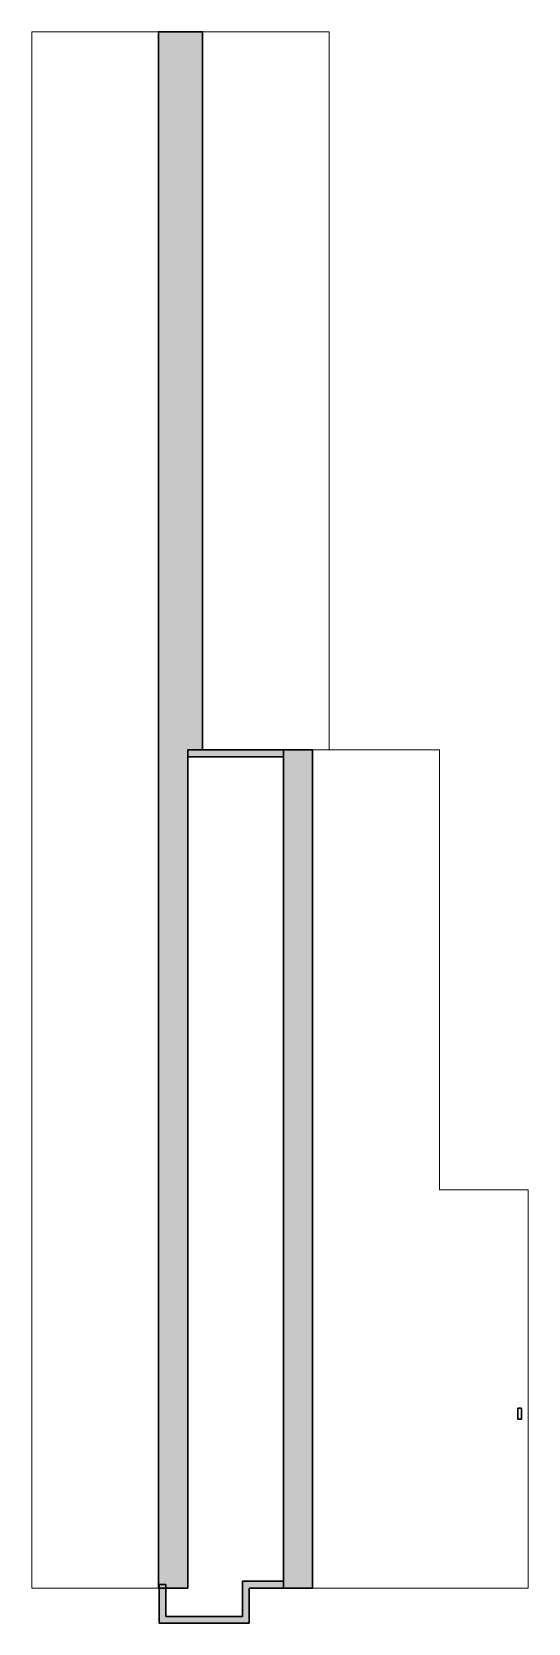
# Model space of a CAD drawing. Header units: inches. Extents: x -4688 to 1542, y -3558 to 978.
# Drawn here: x -1022 to -767, y -3558 to -2743 of the extents above; entities that cross this region are included whole.
import ezdxf

# ---------------------------------------------------------------- set-up
doc = ezdxf.new("R2010")
doc.units = ezdxf.units.IN
doc.header["$MEASUREMENT"] = 0
for name, color, linetype, lineweight in [('A-DOOR', 31, 'Continuous', 18), ('A-DOOR-FRAM', 31, 'Continuous', 30), ('A-ROOF', 132, 'Continuous', 18), ('A-ROOF-PATT', 132, 'Continuous', 18), ('A-WALL', 113, 'Continuous', 18), ('A-WALL-PATT', 111, 'Continuous', 18), ('I-WALL', 2, 'Continuous', 18)]:
    doc.layers.add(name, color=color, linetype=linetype, lineweight=lineweight)

# ---------------------------------------------------------------- blocks, each defined once
blk = doc.blocks.new('Single Flush - D2 2_10_5_ X 8_-6215624-1st Floor Power _ Signal')
at = {"layer": 'A-DOOR-FRAM', "color": 8}
for p, q in [((17.250004, 4), (17.250004, -1.75)), ((17.250004, 4), (19.250004, 4)), ((19.250004, 4), (19.250004, -1.75)), ((17.250004, -1.75), (19.250004, -1.75))]:
    blk.add_line(p, q, dxfattribs=at)

msp = doc.modelspace()

# ---------------------------------------------------------------- hatches: boundary and pattern name
at = {"layer": 'A-ROOF-PATT'}
h = msp.add_hatch(color=250, dxfattribs=at)
h.paths.add_polyline_path([(-941.93, -3539.96), (-941.93, -3110.46), (-934.43, -3110.46), (-934.43, -2742.51), (-956.93, -2742.51), (-956.93, -3539.96)], flags=0)
h.paths.add_polyline_path([(-877.93, -3539.96), (-877.93, -3110.46), (-892.93, -3110.46), (-892.93, -3539.96)], flags=0)
at = {"layer": 'A-WALL-PATT', "lineweight": 9}
for points in [[(-892.93, -3113.96), (-892.93, -3110.46), (-941.93, -3110.46), (-941.93, -3113.96)], [(-953.18, -3554.46), (-953.18, -3538.21), (-956.68, -3538.21), (-956.68, -3554.46)], [(-892.93, -3539.96), (-892.93, -3536.46), (-913.93, -3536.46), (-913.93, -3539.96), (-910.43, -3539.96)], [(-910.43, -3557.96), (-910.43, -3539.96), (-913.93, -3539.96), (-913.93, -3557.96)], [(-913.93, -3557.96), (-913.93, -3554.46), (-956.68, -3554.46), (-956.68, -3557.96)]]:
    msp.add_hatch(color=7, dxfattribs=at).paths.add_polyline_path(points, flags=0)

# ---------------------------------------------------------------- linework, layer by layer
at = {"layer": 'A-ROOF'}
for p, q in [((-1021.93, -2742.51), (-1021.93, -3539.96)), ((-956.93, -2742.51), (-1021.93, -2742.51)), ((-869.43, -2742.51), (-934.43, -2742.51)), ((-869.43, -3110.46), (-869.43, -2742.51)), ((-812.93, -3110.46), (-877.93, -3110.46)), ((-812.93, -3335.96), (-812.93, -3110.46)), ((-767.43, -3335.96), (-812.93, -3335.96)), ((-767.43, -3539.96), (-767.43, -3335.96)), ((-1021.93, -3539.96), (-956.93, -3539.96)), ((-877.93, -3539.96), (-767.43, -3539.96))]:
    msp.add_line(p, q, dxfattribs=at)
at = {"layer": 'A-ROOF', "color": 8, "lineweight": 30}
for p, q in [((-934.43, -2742.51), (-956.93, -2742.51)), ((-956.93, -2742.51), (-956.93, -3539.96)), ((-934.43, -3110.46), (-934.43, -2742.51)), ((-941.93, -3539.96), (-941.93, -3110.46)), ((-941.93, -3110.46), (-934.43, -3110.46)), ((-892.93, -3110.46), (-892.93, -3539.96)), ((-877.93, -3110.46), (-892.93, -3110.46)), ((-877.93, -3539.96), (-877.93, -3110.46)), ((-956.93, -3539.96), (-941.93, -3539.96)), ((-892.93, -3539.96), (-877.93, -3539.96))]:
    msp.add_line(p, q, dxfattribs=at)
at = {"layer": 'A-WALL', "color": 8, "lineweight": 30}
for p, q in [((-941.93, -3113.96), (-892.93, -3113.96)), ((-892.93, -3110.46), (-934.43, -3110.46))]:
    msp.add_line(p, q, dxfattribs=at)
at = {"layer": 'I-WALL', "color": 8, "lineweight": 30}
for p, q in [((-953.18, -3538.21), (-956.68, -3538.21)), ((-956.68, -3538.21), (-956.68, -3557.96)), ((-953.18, -3554.46), (-953.18, -3538.21)), ((-892.93, -3536.46), (-913.93, -3536.46)), ((-913.93, -3536.46), (-913.93, -3554.46)), ((-910.43, -3539.96), (-892.93, -3539.96)), ((-910.43, -3557.96), (-910.43, -3539.96)), ((-913.93, -3554.46), (-953.18, -3554.46)), ((-956.68, -3557.96), (-910.43, -3557.96))]:
    msp.add_line(p, q, dxfattribs=at)

# ---------------------------------------------------------------- block references
at = {"layer": 'A-DOOR'}
msp.add_blockref('Single Flush - D2 2_10_5_ X 8_-6215624-1st Floor Power _ Signal', (-790.05, -3451.71), dxfattribs=at)

doc.saveas('drawing.dxf')
